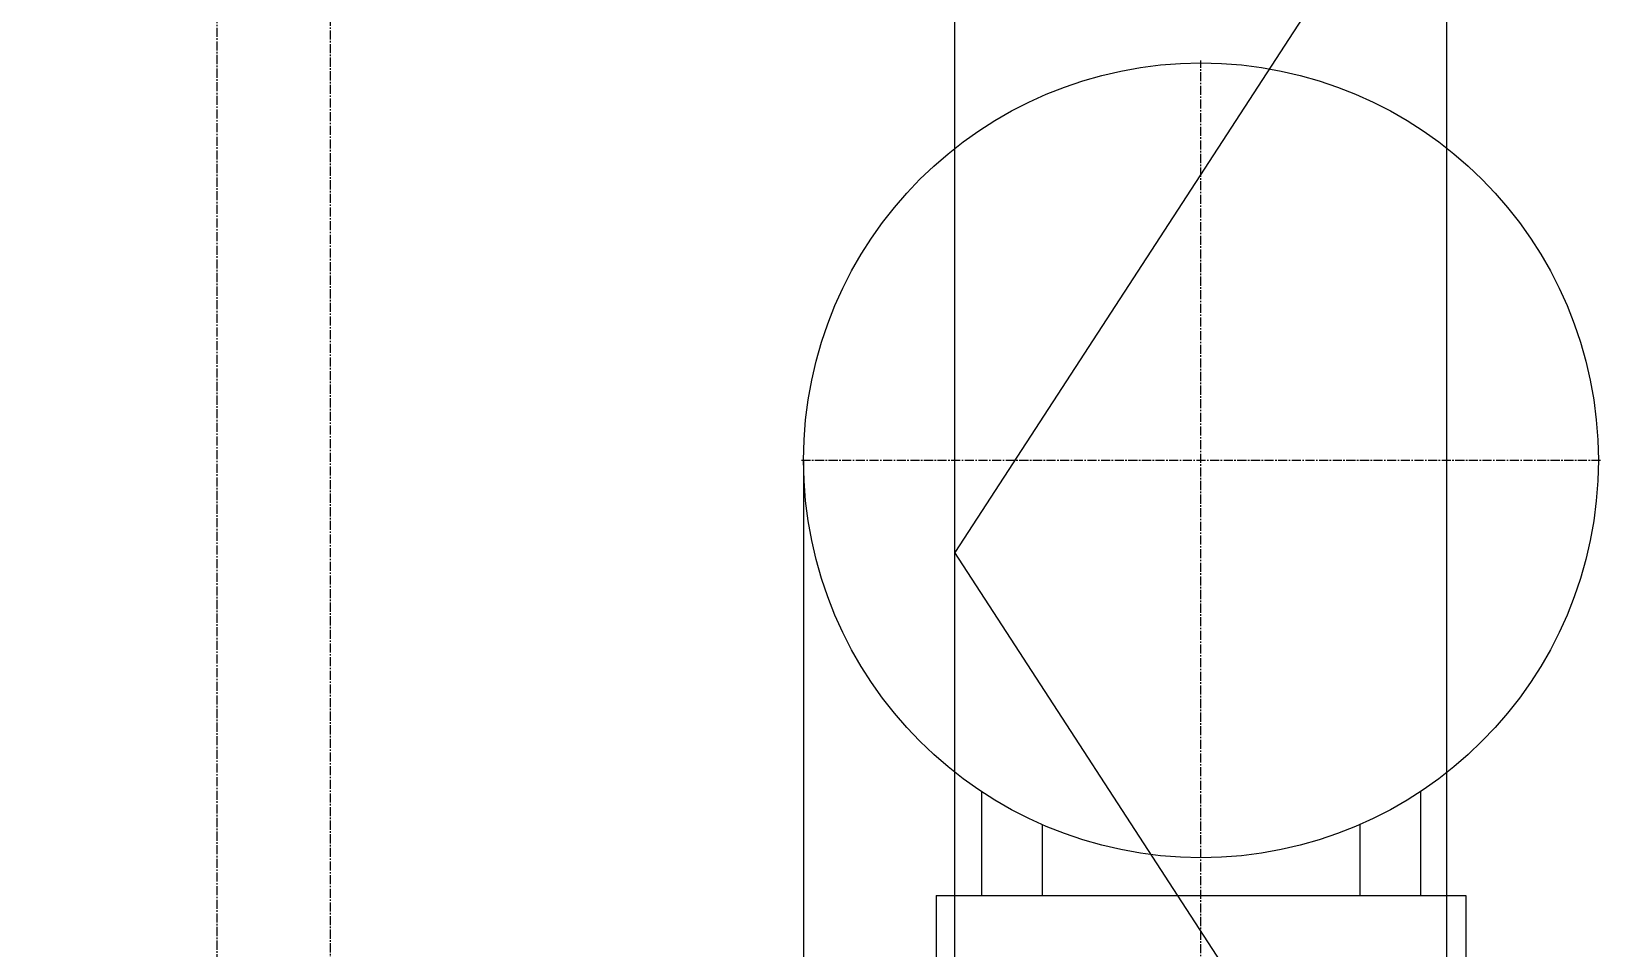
# Model space of a CAD drawing. Header units: millimetres. Extents: x -50460 to 50460, y -35640 to 35640.
# Drawn here: x 29126 to 31199, y 21296 to 22506 of the extents above; entities that cross this region are included whole.
import ezdxf

# ---------------------------------------------------------------- set-up
doc = ezdxf.new("R2010")
doc.units = ezdxf.units.MM
doc.linetypes.add('点画线', pattern=[18, 12, -2, 2, -2])
doc.layers.get('0').update_dxf_attribs({"lineweight": 35})
for name, color, linetype, lineweight in [('EB0', 7, 'Continuous', 15), ('中心线层', 1, '点画线', 18), ('尺寸线层', 4, 'Continuous', 18), ('细实线层', 3, 'Continuous', 18)]:
    doc.layers.add(name, color=color, linetype=linetype, lineweight=lineweight)
doc.dimstyles.new('AM_DEMATIC$0', dxfattribs={"dimscale": 120, "dimtxt": 3, "dimasz": 1.5, "dimexe": 1, "dimexo": 0, "dimgap": 1, "dimtad": 1, "dimdsep": 46, "dimtxsty": 'Standard', "dimblk": '_CAXARROW', "dimcen": 0, "dimdle": 3, "dimclrd": 256, "dimclre": 256, "dimclrt": 2, "dimadec": 0, "dimazin": 2, "dimtfac": 0.7071067811865475, "dimtdec": 3, "dimtmove": 0, "dimatfit": 3, "dimfxl": 0, "dimfrac": 2, "dimtolj": 1, "dimlwd": 18, "dimarcsym": 0})

# ---------------------------------------------------------------- blocks, each defined once
blk = doc.blocks.new('*X595')
at = {"layer": '中心线层', "linetype": '点画线', "lineweight": 18}
blk.add_line((0, 162.5038301414388), (0, 7149.999999999993), dxfattribs=at)
blk = doc.blocks.new('*X602')
at = {"layer": 'EB0'}
for p, q in [((-580, -55.32745615435124), (-580, -192.6917629116724)), ((0, -55.32745615435124), (0, -192.6917629116724)), ((-500, -98.86221088203456), (-500, -192.6917629116724)), ((-80, -98.86221088203456), (-80, -192.6917629116724)), ((-640, -192.6917629116724), (-639.9999999999854, -342.6917629116651)), ((-640, -192.6917629116724), (60, -192.6917629116724)), ((60, -192.6917629116724), (60, -342.6917629116651)), ((-640, -312.6917629116651), (60, -312.6917629116651)), ((-640, -342.6917629116651), (60, -342.6917629116651))]:
    blk.add_line(p, q, dxfattribs=at)
at = {"layer": '中心线层', "linetype": '点画线', "lineweight": 18}
for p, q in [((-289.9999999999563, -394.9544387197748), (-290, 910.3082370883276)), ((-818, 382.3082370883276), (238, 382.3082370883276))]:
    blk.add_line(p, q, dxfattribs=at)
at = {"layer": '细实线层'}
blk.add_circle((-290, 382.3082370883276), 525, dxfattribs=at)
blk = doc.blocks.new('*X644')
at = {"layer": '尺寸线层', "linetype": 'Continuous', "lineweight": 18}
for points in [[(28896.06310700117, 19488.91433521855), (29076.06310700117, 19511.41433521855), (29076.06310700117, 19466.41433521855)], [(30146.06310700117, 19488.91433521855), (29966.06310700117, 19511.41433521855), (29966.06310700117, 19466.41433521855)]]:
    blk.add_hatch(color=256, dxfattribs=at).paths.add_polyline_path(points, flags=0)
at = {"layer": '尺寸线层'}
for p, q in [((28896.06310700117, 21939.44460688287), (28896.06310700117, 19368.91433521855)), ((30146.06310700117, 21939.44460688287), (30146.06310700117, 19368.91433521855))]:
    blk.add_line(p, q, dxfattribs=at)
at = {"layer": '尺寸线层', "linetype": 'Continuous', "lineweight": 18}
blk.add_line((28896.06310700117, 19488.91433521855), (30146.06310700117, 19488.91433521855), dxfattribs=at)
at = {"layer": '尺寸线层', "color": 2, "insert": (29534.06310750116, 19788.91433521856), "char_height": 360.0000000000001, "width": 1880, "attachment_point": 5, "line_spacing_factor": 1.37}
blk.add_mtext('1250', dxfattribs=at)
blk = doc.blocks.new('_CAXARROW')
blk.add_hatch(color=0).paths.add_polyline_path([(0, 0), (-1, 0.125), (-1, -0.125)], flags=0)

msp = doc.modelspace()

# ---------------------------------------------------------------- linework, layer by layer
at = {"layer": '中心线层', "linetype": '点画线', "lineweight": 18}
msp.add_line((29521.06310700117, 20461.44460688288), (29521.06310700117, 27717.44460688288), dxfattribs=at)
at = {"layer": '尺寸线层'}
for p, q in [((30346.06310700116, 20464.44460688288), (30346.06310700116, 27714.44460688288)), ((30996.06310700116, 20464.44460688288), (30996.06310700116, 27714.44460688288)), ((30996.06310700116, 22817.492640989), (30346.06310700116, 21817.492640989)), ((30996.06310700116, 20817.492640989), (30346.06310700116, 21817.492640989))]:
    msp.add_line(p, q, dxfattribs=at)

# ---------------------------------------------------------------- block references
for name, p in [('*X595', (29371.06310700117, 20464.44460688287)), ('*X602', (30961.06310700117, 21557.13636979454))]:
    msp.add_blockref(name, p, dxfattribs=at)

# ---------------------------------------------------------------- dimensions: what is measured, and where the dimension line sits
dim = msp.add_linear_dim(base=(30146.06310700117, 19488.91433521855), p1=(28896.06310700117, 21939.44460688287), p2=(30146.06310700117, 21939.44460688287), dimstyle='AM_DEMATIC$0', override={"dimsah": 1, "dimtfill": 1, "dimtzin": 8}, dxfattribs=at)
dim.commit()
dim.dimension.update_dxf_attribs({"geometry": '*X644', "text_midpoint": (29521.06310700117, 19488.91433521855)})

doc.saveas('drawing.dxf')
